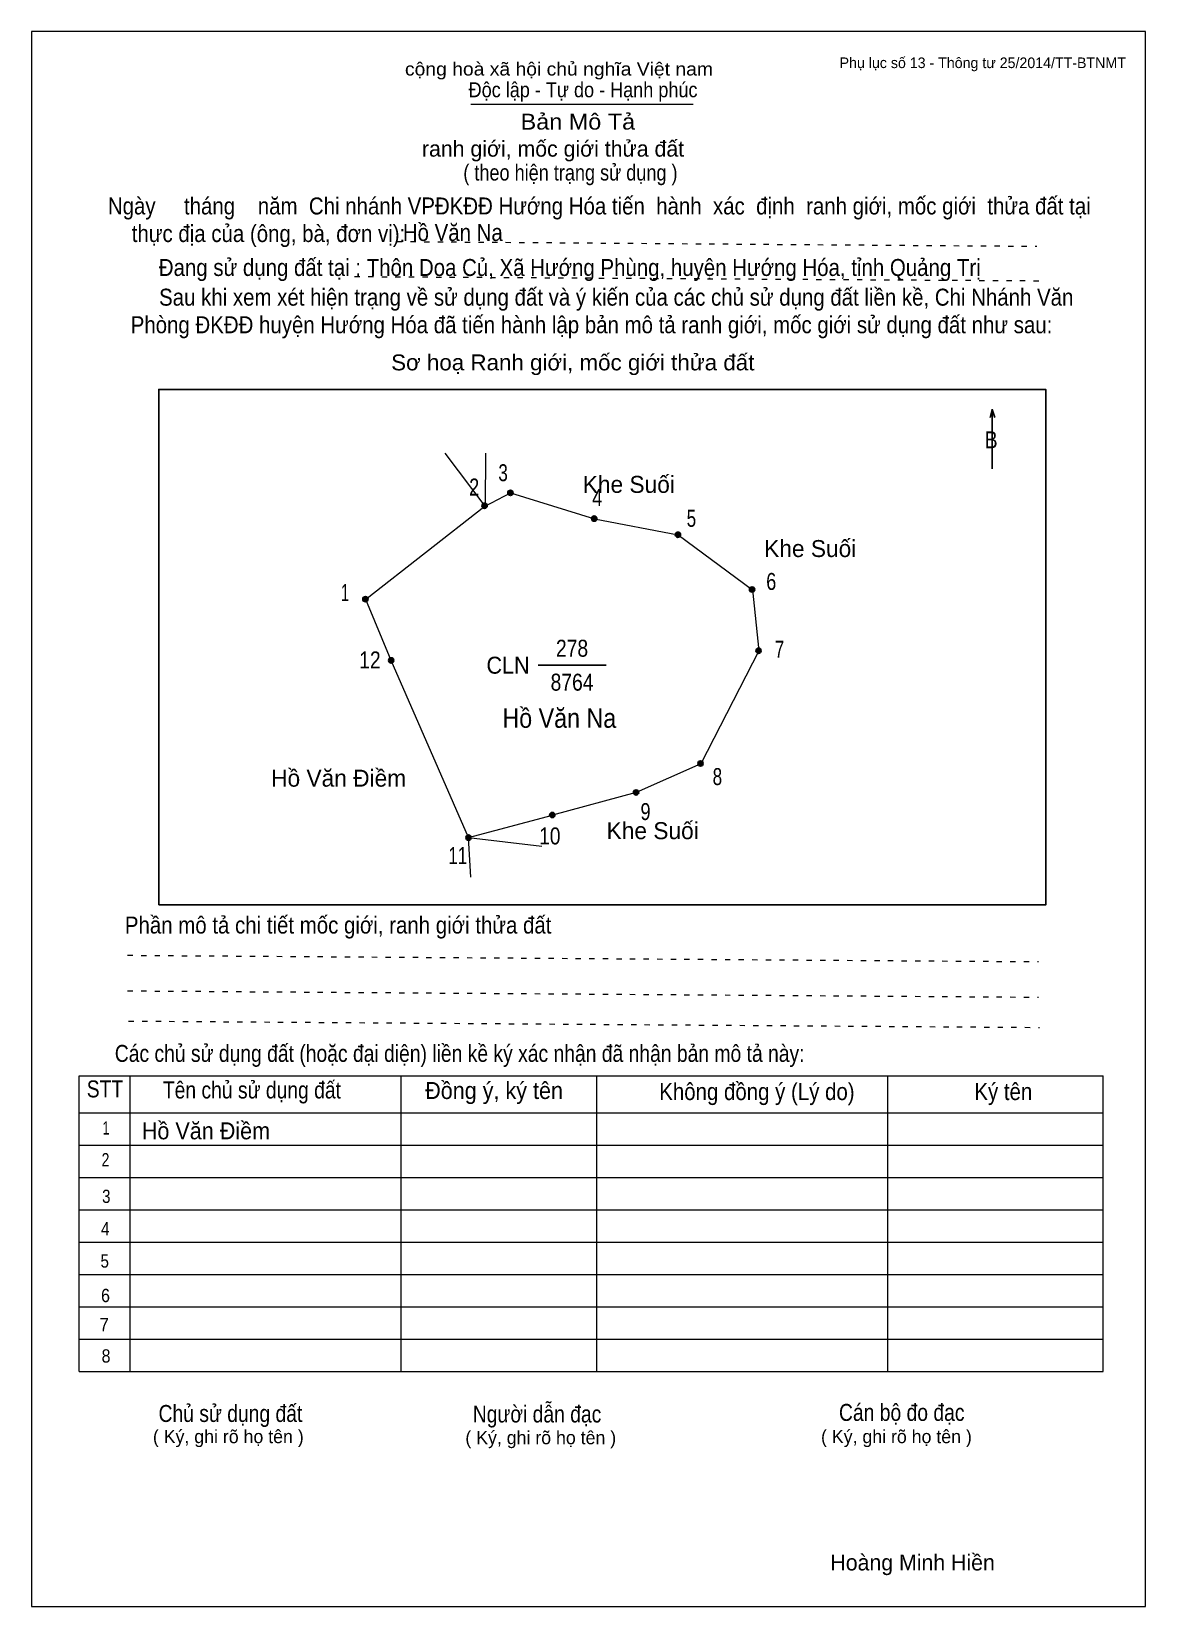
# Model space of a CAD drawing. Header units: centimetres. Extents: x 0 to 21, y 0 to 29.7.
import ezdxf
from ezdxf.enums import TextEntityAlignment as Align

# ---------------------------------------------------------------- set-up
doc = ezdxf.new("R2010")
doc.units = ezdxf.units.CM
doc.header["$LTSCALE"] = 0.13
doc.linetypes.add('DOTTED', pattern=[1.5, 0.3, -1.2])
for name, color, linetype, lineweight in [('1', 7, 'Continuous', 13), ('32', 7, 'Continuous', 25), ('33', 7, 'Continuous', 25), ('6', 7, 'Continuous', 13), ('62', 7, 'Continuous', 13)]:
    doc.layers.add(name, color=color, linetype=linetype, lineweight=lineweight)
for name, color, linetype in [('2', 7, 'Continuous'), ('34', 7, 'Continuous'), ('63', 7, 'Continuous')]:
    doc.layers.add(name, color=color, linetype=linetype)

msp = doc.modelspace()

# ---------------------------------------------------------------- hatches: boundary and pattern name
at = {"layer": '32'}
for points in [[(8.5921, 20.757, 1), (8.4921, 20.757, 1)], [(9.078, 21, 1), (8.978, 21, 1)], [(10.6575, 20.514, 1), (10.5575, 20.514, 1)], [(12.2369, 20.2103, 1), (12.1369, 20.2103, 1)], [(6.3444, 18.9953, 1), (6.2444, 18.9953, 1)], [(13.6341, 19.1776, 1), (13.5341, 19.1776, 1)], [(6.8304, 17.8411, 1), (6.7304, 17.8411, 1)], [(13.7556, 18.0234, 1), (13.6556, 18.0234, 1)], [(12.6621, 15.8972, 1), (12.5621, 15.8972, 1)], [(11.4472, 15.3505, 1), (11.3472, 15.3505, 1)], [(9.8678, 14.9252, 1), (9.7678, 14.9252, 1)], [(8.2883, 14.5, 1), (8.1883, 14.5, 1)]]:
    msp.add_hatch(color=256, dxfattribs=at).paths.add_polyline_path(points)

# ---------------------------------------------------------------- linework, layer by layer
at = {"layer": '1'}
msp.add_lwpolyline([(21, 0), (21, 29.7), (0, 29.7), (0, 0)], close=True, dxfattribs=at)
at = {"layer": '32'}
for centre in [(8.5421, 20.757), (9.028, 21), (10.6075, 20.514), (12.1869, 20.2103), (6.2944, 18.9953), (13.5841, 19.1776), (6.7804, 17.8411), (13.7056, 18.0234), (12.6121, 15.8972), (11.3972, 15.3505), (9.8178, 14.9252), (8.2383, 14.5)]:
    msp.add_circle(centre, 0.05, dxfattribs=at)
at = {"layer": '33'}
msp.add_line((9.55, 17.75), (10.83, 17.75), dxfattribs=at)
at = {"layer": '6'}
for p, q in [((8.55, 20.75), (7.8, 21.75)), ((8.56, 21.75), (8.55, 20.75)), ((8.55, 20.75), (6.3, 18.99)), ((8.24, 14.5), (9.82, 14.92)), ((8.28, 13.75), (8.24, 14.5)), ((8.24, 14.5), (9.62, 14.34))]:
    msp.add_line(p, q, dxfattribs=at)
for points in [[(8.55, 20.75), (9.03, 21), (10.61, 20.51), (12.19, 20.21), (13.59, 19.17), (13.71, 18.02), (12.62, 15.89), (11.4, 15.35), (9.82, 14.92)], [(8.24, 14.5), (6.78, 17.84), (6.3, 18.99)]]:
    msp.add_lwpolyline(points, dxfattribs=at)
at = {"layer": '62'}
for p, q in [((8.28, 28.33), (12.47, 28.33)), ((0.9, 10.01), (20.2, 10.01)), ((0.9, 4.43), (0.9, 10.01)), ((1.86, 4.43), (1.86, 10.01)), ((6.97, 4.43), (6.97, 9.99)), ((10.66, 4.43), (10.66, 9.99)), ((16.14, 4.43), (16.14, 10.01)), ((20.2, 4.43), (20.2, 10.01)), ((0.9, 9.31), (20.2, 9.31)), ((0.9, 8.7), (20.2, 8.7)), ((0.9, 8.09), (20.2, 8.09)), ((0.9, 7.48), (20.2, 7.48)), ((0.9, 6.87), (20.2, 6.87)), ((0.9, 6.26), (20.2, 6.26)), ((0.9, 5.65), (20.2, 5.65)), ((0.9, 5.04), (20.2, 5.04)), ((0.9, 4.43), (20.2, 4.43))]:
    msp.add_line(p, q, dxfattribs=at)
at = {"layer": '62', "linetype": 'DOTTED'}
for p, q in [((6.89, 25.74), (18.95, 25.65)), ((6.09, 25.08), (19.04, 25)), ((1.81, 12.28), (18.98, 12.16)), ((1.81, 11.61), (18.98, 11.49)), ((1.83, 11.04), (19, 10.92))]:
    msp.add_line(p, q, dxfattribs=at)
at = {"layer": '62', "lineweight": 25}
for p, q in [((18.11, 22.58), (18.11, 21.45)), ((18.11, 22.57), (18.07, 22.42)), ((18.11, 22.57), (18.16, 22.42))]:
    msp.add_line(p, q, dxfattribs=at)
msp.add_lwpolyline([(2.4, 13.23), (19.12, 13.23), (19.12, 22.95), (2.4, 22.95)], close=True, dxfattribs=at)

# ---------------------------------------------------------------- texts
at = {"layer": '2', "width": 0.9}
msp.add_text('Hồ Văn Na', height=0.3644, dxfattribs=at).set_placement((9.95, 16.57), align=Align.CENTER)
at = {"layer": '32'}
for s, width, p in [('3', 0.75, (8.89, 21.22)), ('2', 0.8, (8.345, 20.95)), ('4', 0.8, (10.665, 20.75)), ('5', 0.75, (12.44, 20.36)), ('6', 0.8, (13.945, 19.17)), ('1', 0.65, (5.91, 18.96)), ('7', 0.75, (14.1, 17.89)), ('12', 0.85, (6.38, 17.69)), ('8', 0.75, (12.93, 15.49)), ('9', 0.8, (11.575, 14.83)), ('10', 0.85, (9.77, 14.37)), ('11', 0.75, (8.035, 14))]:
    msp.add_text(s, height=0.32, dxfattribs=dict(at, width=width)).set_placement(p, align=Align.CENTER)
at = {"layer": '33'}
for s, p in [('Khe Suối', (11.26, 21)), ('Khe Suối', (14.68, 19.79)), ('Hồ Văn Điềm', (5.79, 15.46)), ('Hồ Văn Điềm', (5.79, 15.46)), ('Khe Suối', (11.71, 14.47))]:
    msp.add_text(s, height=0.32, dxfattribs=at).set_placement(p, align=Align.CENTER)
at = {"layer": '33', "width": 0.85}
for s, p in [('278', (10.19, 17.91)), ('8764', (10.19, 17.27))]:
    msp.add_text(s, height=0.32, dxfattribs=at).set_placement(p, align=Align.CENTER)
at = {"layer": '33', "width": 0.95}
msp.add_text('CLN', height=0.32, dxfattribs=at).set_placement((9.39, 17.59), align=Align.RIGHT)
at = {"layer": '34'}
for s, width, p in [('Hồ Văn Na', 0.9, (7, 25.75)), ('Hồ Văn Điềm', 0.95, (2.08, 8.81))]:
    msp.add_text(s, height=0.32, dxfattribs=dict(at, width=width)).set_placement(p)
at = {"layer": '62'}
for s, height, width, p in [('cộng hoà xã hội chủ nghĩa Việt nam', 0.2474, 1.1, (7.04, 28.87)), ('Độc lập - Tự do - Hạnh phúc', 0.2828, 0.9, (8.24, 28.46)), ('Bản Mô Tả', 0.3, 1.1, (9.22, 27.85)), ('( theo hiện trạng sử dụng )', 0.3, 0.85, (8.14, 26.89)), ('Ngày     tháng    năm  Chi nhánh VPĐKĐĐ Hướng Hóa tiến  hành  xác  định  ranh giới, mốc giới  thửa đất tại ', 0.32, 0.9, (1.44, 26.25)), ('thực địa của (ông, bà, đơn vị): ', 0.32, 0.9, (1.89, 25.73)), ('Đang sử dụng đất tại : Thôn Doa Củ, Xã Hướng Phùng, huyện Hướng Hóa, tỉnh Quảng Trị', 0.32, 0.9, (2.4, 25.09)), ('     Sau khi xem xét hiện trạng về sử dụng đất và ý kiến của các chủ sử dụng đất liền kề, Chi Nhánh Văn ', 0.32, 0.9, (1.87, 24.53)), ('Phòng ĐKĐĐ huyện Hướng Hóa đã tiến hành lập bản mô tả ranh giới, mốc giới sử dụng đất như sau:', 0.32, 0.9, (1.87, 24.01)), ('Sơ hoạ Ranh giới, mốc giới thửa đất', 0.3, 1.05, (6.78, 23.31)), ('B', 0.32, 0.85, (17.97, 21.84)), ('Phần mô tả chi tiết mốc giới, ranh giới thửa đất ', 0.32, 0.9, (1.76, 12.69)), ('Các chủ sử dụng đất (hoặc đại diện) liền kề ký xác nhận đã nhận bản mô tả này:', 0.32, 0.85, (1.57, 10.27))]:
    msp.add_text(s, height=height, dxfattribs=dict(at, width=width)).set_placement(p)
msp.add_text('ranh giới, mốc giới thửa đất', height=0.3, dxfattribs=at).set_placement((7.36, 27.34))
for s, height, width, p in [('STT', 0.32, 0.85, (1.385, 9.6)), ('Tên chủ sử dụng đất', 0.32, 0.85, (4.155, 9.58)), ('Đồng ý, ký tên', 0.32, 0.95, (8.72, 9.57)), ('Không đồng ý (Lý do)', 0.32, 0.9, (13.675, 9.55)), ('Ký tên', 0.32, 0.9, (18.32, 9.55)), ('1', 0.25, 0.7, (1.405, 8.9)), ('2', 0.25, 0.8, (1.395, 8.3)), ('3', 0.25, 0.85, (1.41, 7.61)), ('4', 0.25, 0.85, (1.39, 7)), ('5', 0.25, 0.85, (1.38, 6.39)), ('6', 0.25, 0.9, (1.395, 5.74)), ('7', 0.25, 0.95, (1.37, 5.19)), ('8', 0.25, 0.9, (1.405, 4.6)), ('Người dẫn đạc', 0.32, 0.85, (9.53, 3.47)), ('Chủ sử dụng đất', 0.32, 0.85, (3.75, 3.48)), ('Cán bộ đo đạc', 0.32, 0.85, (16.405, 3.5))]:
    msp.add_text(s, height=height, dxfattribs=dict(at, width=width)).set_placement(p, align=Align.CENTER)
for p in [(3.71, 3.08), (9.6, 3.06), (16.305, 3.08)]:
    msp.add_text('( Ký, ghi rõ họ tên )', height=0.25, dxfattribs=at).set_placement(p, align=Align.CENTER)
at = {"layer": '63'}
msp.add_text('Phụ lục số 13 - Thông tư 25/2014/TT-BTNMT', height=0.2, dxfattribs=at).set_placement((20.63, 29.01), align=Align.RIGHT)
msp.add_text('Hoàng Minh Hiền', height=0.3, dxfattribs=at).set_placement((16.61, 0.68), align=Align.CENTER)

doc.saveas('drawing.dxf')
